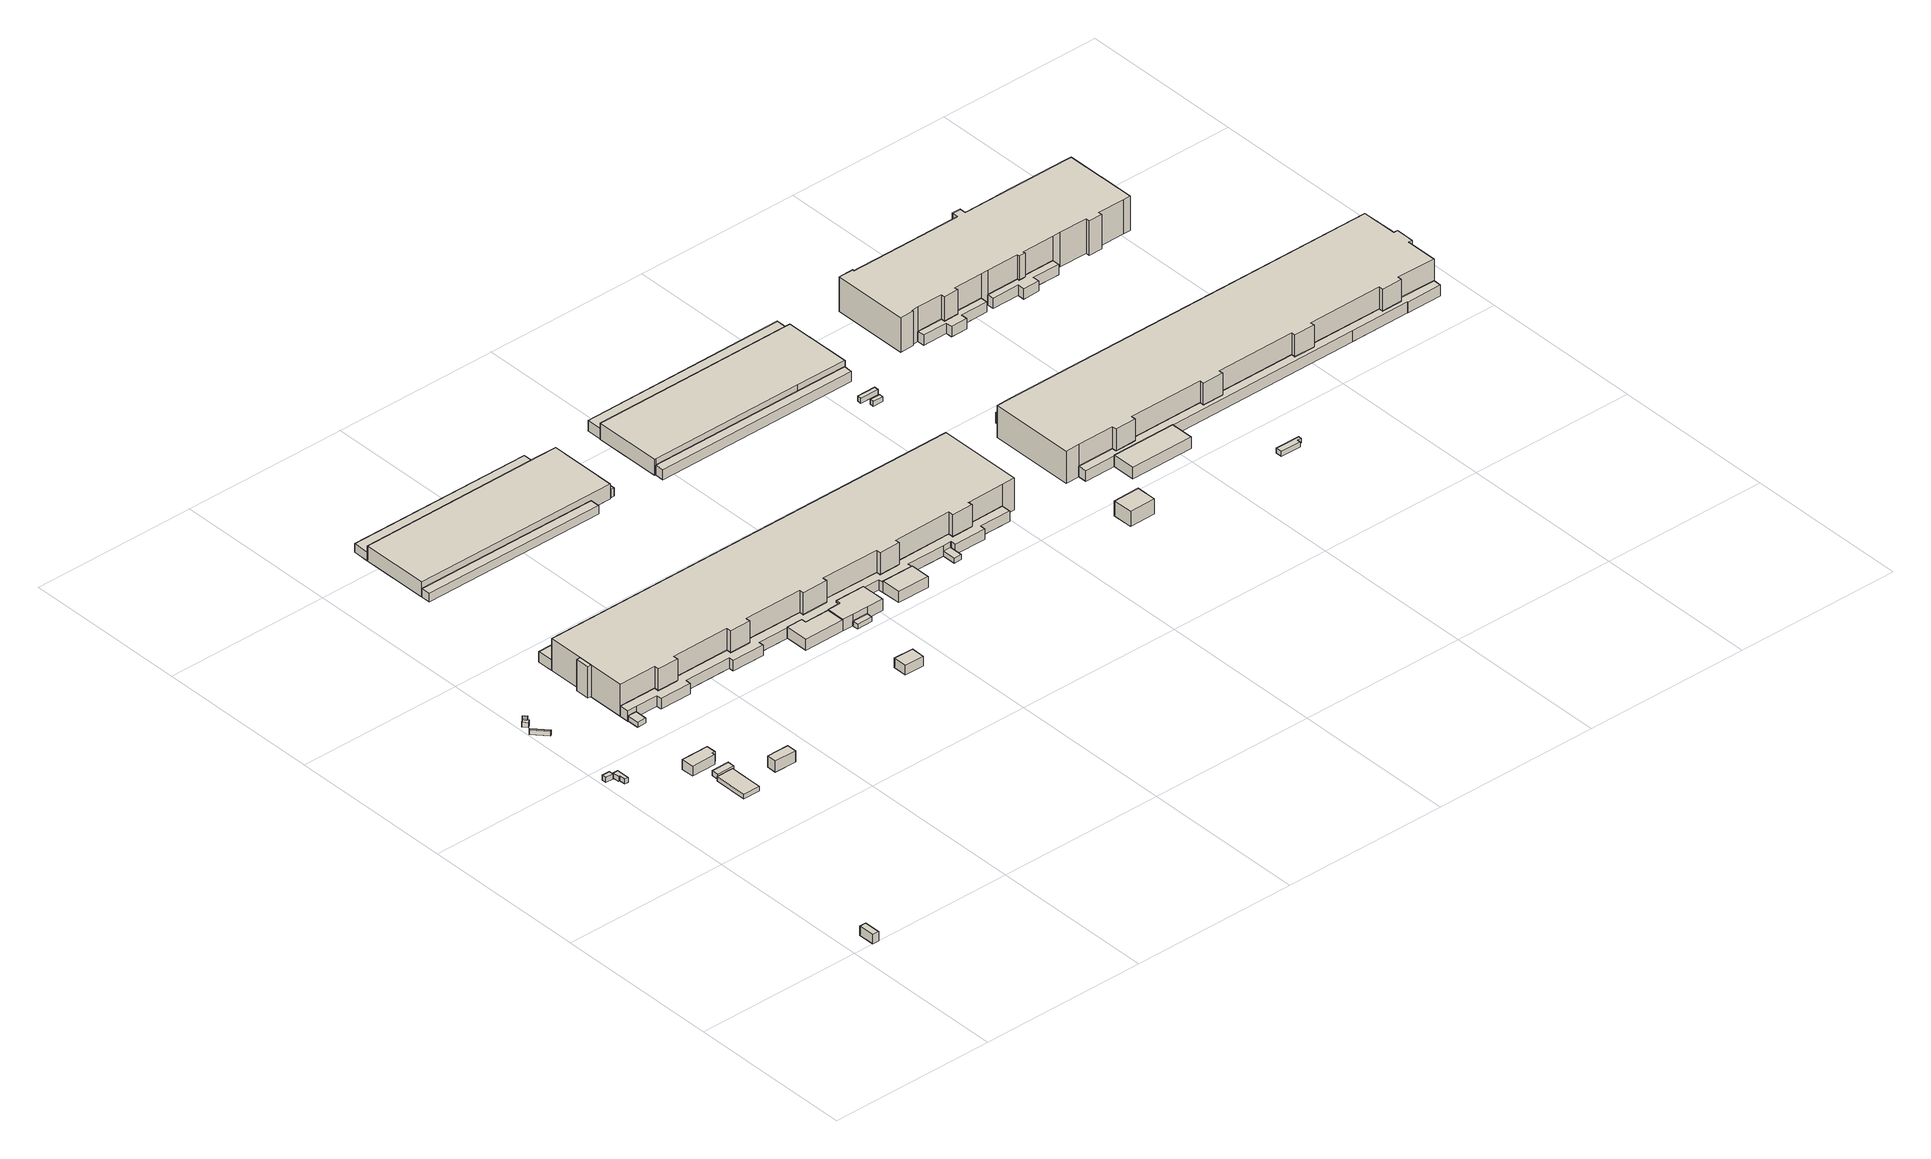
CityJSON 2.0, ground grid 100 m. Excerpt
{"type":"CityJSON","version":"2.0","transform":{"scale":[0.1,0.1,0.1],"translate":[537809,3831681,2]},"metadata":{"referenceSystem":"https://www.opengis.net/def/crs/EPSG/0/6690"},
"CityObjects":{
"building1":{"type":"Building","attributes":{"class":"3003","measuredHeight":5.8,"BuildingDetailAttribute.specifiedBuildingCoverageRate":0.6,"BuildingDetailAttribute.surveyYear":2017,"BuildingTsunamiRiskAttribute.description":"1","BuildingTsunamiRiskAttribute.rank":"2","BuildingTsunamiRiskAttribute.depth":1.16,"BuildingHighTideRiskAttribute.description":"1","BuildingHighTideRiskAttribute.rank":"3","BuildingHighTideRiskAttribute.depth":3.77,"BuildingIDAttribute.prefecture":"27","BuildingIDAttribute.city":"27125"},"geometry":[{"type":"Solid","lod":"1","boundaries":[[[[0,1,2,3]],[[2,4,5,3]],[[1,6,4,2]],[[0,7,6,1]],[[3,5,7,0]],[[4,6,7,5]]]]}]},
"building2":{"type":"Building","attributes":{"class":"3001","BuildingDetailAttribute.specifiedBuildingCoverageRate":0.6,"BuildingDetailAttribute.surveyYear":2017,"BuildingTsunamiRiskAttribute.description":"1","BuildingTsunamiRiskAttribute.rank":"1","BuildingTsunamiRiskAttribute.depth":0.33,"BuildingHighTideRiskAttribute.description":"1","BuildingHighTideRiskAttribute.rank":"2","BuildingHighTideRiskAttribute.depth":3,"BuildingIDAttribute.prefecture":"27","BuildingIDAttribute.city":"27125"},"geometry":[{"type":"Solid","lod":"1","boundaries":[[[[8,9,10,11]],[[10,12,13,11]],[[9,14,12,10]],[[8,15,14,9]],[[11,13,15,8]],[[12,14,15,13]]]]}]},
"building3":{"type":"Building","attributes":{"計測周辺長":22.09,"1/2500図郭":83,"区名":"住之江区","町丁目名称":"南港中８丁目","街区番号":7,"class":"3001","usage":"431","storeysAboveGround":1,"BuildingDetailAttribute.buildingRoofEdgeArea":21.8,"BuildingDetailAttribute.buildingStructureType":"610","BuildingDetailAttribute.buildingStructureOrgType":"2","BuildingDetailAttribute.detailedUsage":"1720","BuildingDetailAttribute.specifiedBuildingCoverageRate":0.6,"BuildingDetailAttribute.surveyYear":2017,"BuildingTsunamiRiskAttribute.description":"1","BuildingTsunamiRiskAttribute.rank":"1","BuildingTsunamiRiskAttribute.depth":0.33,"BuildingHighTideRiskAttribute.description":"1","BuildingHighTideRiskAttribute.rank":"2","BuildingHighTideRiskAttribute.depth":3,"BuildingIDAttribute.prefecture":"27","BuildingIDAttribute.city":"27125"},"geometry":[{"type":"Solid","lod":"1","boundaries":[[[[16,17,18,19,20,21]],[[20,22,23,21]],[[19,24,22,20]],[[18,25,24,19]],[[17,26,25,18]],[[16,27,26,17]],[[21,23,27,16]],[[22,24,25,26,27,23]]]]}]},
"building4":{"type":"Building","attributes":{"class":"3001","BuildingDetailAttribute.specifiedBuildingCoverageRate":0.6,"BuildingDetailAttribute.surveyYear":2017,"BuildingTsunamiRiskAttribute.description":"1","BuildingTsunamiRiskAttribute.rank":"1","BuildingTsunamiRiskAttribute.depth":0.33,"BuildingHighTideRiskAttribute.description":"1","BuildingHighTideRiskAttribute.rank":"3","BuildingHighTideRiskAttribute.depth":3.04,"BuildingIDAttribute.prefecture":"27","BuildingIDAttribute.city":"27125"},"geometry":[{"type":"Solid","lod":"1","boundaries":[[[[28,29,30,31]],[[30,32,33,31]],[[29,34,32,30]],[[28,35,34,29]],[[31,33,35,28]],[[32,34,35,33]]]]}]},
"building5":{"type":"Building","attributes":{"class":"3001","BuildingDetailAttribute.specifiedBuildingCoverageRate":0.6,"BuildingDetailAttribute.surveyYear":2017,"BuildingTsunamiRiskAttribute.description":"1","BuildingTsunamiRiskAttribute.rank":"1","BuildingTsunamiRiskAttribute.depth":0.29,"BuildingHighTideRiskAttribute.description":"1","BuildingHighTideRiskAttribute.rank":"2","BuildingHighTideRiskAttribute.depth":3,"BuildingIDAttribute.prefecture":"27","BuildingIDAttribute.city":"27125"},"geometry":[{"type":"Solid","lod":"1","boundaries":[[[[36,37,38,39]],[[38,40,41,39]],[[37,42,40,38]],[[36,43,42,37]],[[39,41,43,36]],[[40,42,43,41]]]]}]},
"building6":{"type":"Building","attributes":{"class":"3003","BuildingDetailAttribute.specifiedBuildingCoverageRate":0.6,"BuildingDetailAttribute.surveyYear":2017,"BuildingTsunamiRiskAttribute.description":"1","BuildingTsunamiRiskAttribute.rank":"1","BuildingTsunamiRiskAttribute.depth":0.38,"BuildingHighTideRiskAttribute.description":"1","BuildingHighTideRiskAttribute.rank":"3","BuildingHighTideRiskAttribute.depth":3.08,"BuildingIDAttribute.prefecture":"27","BuildingIDAttribute.city":"27125"},"geometry":[{"type":"Solid","lod":"1","boundaries":[[[[44,45,46,47]],[[46,48,49,47]],[[45,50,48,46]],[[44,51,50,45]],[[47,49,51,44]],[[48,50,51,49]]]]}]},
"building7":{"type":"Building","attributes":{"class":"3001","BuildingDetailAttribute.specifiedBuildingCoverageRate":0.6,"BuildingDetailAttribute.surveyYear":2017,"BuildingHighTideRiskAttribute.description":"1","BuildingHighTideRiskAttribute.rank":"2","BuildingHighTideRiskAttribute.depth":2.25,"BuildingIDAttribute.prefecture":"27","BuildingIDAttribute.city":"27125"},"geometry":[{"type":"Solid","lod":"1","boundaries":[[[[52,53,54,55]],[[54,56,57,55]],[[53,58,56,54]],[[52,59,58,53]],[[55,57,59,52]],[[56,58,59,57]]]]}]},
"building8":{"type":"Building","attributes":{"計測周辺長":48.7,"1/2500図郭":83,"区名":"住之江区","町丁目名称":"南港中７丁目","街区番号":4,"class":"3001","usage":"431","measuredHeight":6.1,"storeysAboveGround":2,"BuildingDetailAttribute.buildingRoofEdgeArea":125.22,"BuildingDetailAttribute.buildingStructureType":"610","BuildingDetailAttribute.buildingStructureOrgType":"2","BuildingDetailAttribute.detailedUsage":"1720","BuildingDetailAttribute.specifiedBuildingCoverageRate":0.6,"BuildingDetailAttribute.surveyYear":2017,"BuildingTsunamiRiskAttribute.description":"1","BuildingTsunamiRiskAttribute.rank":"1","BuildingTsunamiRiskAttribute.depth":0.11,"BuildingHighTideRiskAttribute.description":"1","BuildingHighTideRiskAttribute.rank":"2","BuildingHighTideRiskAttribute.depth":2.77,"BuildingIDAttribute.prefecture":"27","BuildingIDAttribute.city":"27125"},"geometry":[{"type":"Solid","lod":"1","boundaries":[[[[60,61,62,63,64,65]],[[64,66,67,65]],[[63,68,66,64]],[[62,69,68,63]],[[61,70,69,62]],[[60,71,70,61]],[[65,67,71,60]],[[66,68,69,70,71,67]]]]}]},
"building9":{"type":"Building","attributes":{"class":"3001","BuildingDetailAttribute.specifiedBuildingCoverageRate":0.6,"BuildingDetailAttribute.surveyYear":2017,"BuildingHighTideRiskAttribute.description":"1","BuildingHighTideRiskAttribute.rank":"2","BuildingHighTideRiskAttribute.depth":2.52,"BuildingIDAttribute.prefecture":"27","BuildingIDAttribute.city":"27125"},"geometry":[{"type":"Solid","lod":"1","boundaries":[[[[72,73,74,75]],[[74,76,77,75]],[[73,78,76,74]],[[72,79,78,73]],[[75,77,79,72]],[[76,78,79,77]]]]}]},
"building10":{"type":"Building","attributes":{"class":"3001","BuildingDetailAttribute.specifiedBuildingCoverageRate":0.6,"BuildingDetailAttribute.surveyYear":2017,"BuildingHighTideRiskAttribute.description":"1","BuildingHighTideRiskAttribute.rank":"2","BuildingHighTideRiskAttribute.depth":2.47,"BuildingIDAttribute.prefecture":"27","BuildingIDAttribute.city":"27125"},"geometry":[{"type":"Solid","lod":"1","boundaries":[[[[80,81,82,83]],[[82,84,85,83]],[[81,86,84,82]],[[80,87,86,81]],[[83,85,87,80]],[[84,86,87,85]]]]}]},
"building11":{"type":"Building","attributes":{"計測周辺長":21.79,"1/2500図郭":83,"区名":"住之江区","町丁目名称":"南港中７丁目","街区番号":4,"class":"3003","usage":"431","measuredHeight":19.3,"storeysAboveGround":1,"BuildingDetailAttribute.buildingRoofEdgeArea":20.19,"BuildingDetailAttribute.buildingStructureType":"610","BuildingDetailAttribute.buildingStructureOrgType":"2","BuildingDetailAttribute.detailedUsage":"1720","BuildingDetailAttribute.specifiedBuildingCoverageRate":0.6,"BuildingDetailAttribute.surveyYear":2017,"BuildingHighTideRiskAttribute.description":"1","BuildingHighTideRiskAttribute.rank":"2","BuildingHighTideRiskAttribute.depth":2.36,"BuildingIDAttribute.prefecture":"27","BuildingIDAttribute.city":"27125"},"geometry":[{"type":"Solid","lod":"1","boundaries":[[[[88,89,90,91]],[[90,92,93,91]],[[89,94,92,90]],[[88,95,94,89]],[[91,93,95,88]],[[92,94,95,93]]]]}]},
"building12":{"type":"Building","attributes":{"class":"3001","measuredHeight":7,"BuildingDetailAttribute.specifiedBuildingCoverageRate":0.6,"BuildingDetailAttribute.surveyYear":2017,"BuildingHighTideRiskAttribute.description":"1","BuildingHighTideRiskAttribute.rank":"2","BuildingHighTideRiskAttribute.depth":2.3,"BuildingIDAttribute.prefecture":"27","BuildingIDAttribute.city":"27125"},"geometry":[{"type":"Solid","lod":"1","boundaries":[[[[96,97,98,99]],[[98,100,101,99]],[[97,102,100,98]],[[96,103,102,97]],[[99,101,103,96]],[[100,102,103,101]]]]}]},
"building13":{"type":"Building","attributes":{"class":"3002","BuildingDetailAttribute.specifiedBuildingCoverageRate":0.6,"BuildingDetailAttribute.surveyYear":2017,"BuildingHighTideRiskAttribute.description":"1","BuildingHighTideRiskAttribute.rank":"2","BuildingHighTideRiskAttribute.depth":2.61,"BuildingIDAttribute.prefecture":"27","BuildingIDAttribute.city":"27125"},"geometry":[{"type":"Solid","lod":"1","boundaries":[[[[104,105,106]],[[105,107,108,106]],[[104,109,107,105]],[[106,108,109,104]],[[107,109,108]]]]}]},
"building14":{"type":"Building","attributes":{"計測周辺長":235.76,"1/2500図郭":83,"区名":"住之江区","町丁目名称":"南港中６丁目","街区番号":7,"class":"3003","usage":"431","measuredHeight":5.2,"storeysAboveGround":2,"BuildingDetailAttribute.buildingRoofEdgeArea":631.41,"BuildingDetailAttribute.buildingStructureType":"610","BuildingDetailAttribute.buildingStructureOrgType":"2","BuildingDetailAttribute.detailedUsage":"1720","BuildingDetailAttribute.specifiedBuildingCoverageRate":0.6,"BuildingDetailAttribute.surveyYear":2017,"BuildingHighTideRiskAttribute.description":"1","BuildingHighTideRiskAttribute.rank":"2","BuildingHighTideRiskAttribute.depth":2.13,"BuildingIDAttribute.prefecture":"27","BuildingIDAttribute.city":"27125"},"geometry":[{"type":"Solid","lod":"1","boundaries":[[[[110,111,112,113]],[[112,114,115,113]],[[111,116,114,112]],[[110,117,116,111]],[[113,115,117,110]],[[114,116,117,115]]]]}]},
"building15":{"type":"Building","attributes":{"計測周辺長":655.26,"1/2500図郭":83,"区名":"住之江区","町丁目名称":"南港中７丁目","街区番号":4,"class":"3003","usage":"431","storeysAboveGround":3,"BuildingDetailAttribute.buildingRoofEdgeArea":13703.85,"BuildingDetailAttribute.buildingStructureType":"603","BuildingDetailAttribute.buildingStructureOrgType":"3","BuildingDetailAttribute.detailedUsage":"1720","BuildingDetailAttribute.specifiedBuildingCoverageRate":0.6,"BuildingDetailAttribute.surveyYear":2017,"BuildingHighTideRiskAttribute.description":"1","BuildingHighTideRiskAttribute.rank":"2","BuildingHighTideRiskAttribute.depth":2.58,"BuildingIDAttribute.prefecture":"27","BuildingIDAttribute.city":"27125"},"geometry":[{"type":"Solid","lod":"1","boundaries":[[[[118,119,120]],[[119,121,122,120]],[[118,123,121,119]],[[120,122,123,118]],[[121,123,122]]]]}]},
"building16":{"type":"Building","attributes":{"計測周辺長":225.58,"1/2500図郭":83,"区名":"住之江区","町丁目名称":"南港中６丁目","街区番号":7,"class":"3003","usage":"431","measuredHeight":9.3,"storeysAboveGround":3,"BuildingDetailAttribute.buildingRoofEdgeArea":4.22,"BuildingDetailAttribute.buildingStructureType":"610","BuildingDetailAttribute.buildingStructureOrgType":"2","BuildingDetailAttribute.detailedUsage":"1720","BuildingDetailAttribute.specifiedBuildingCoverageRate":0.6,"BuildingDetailAttribute.surveyYear":2017,"BuildingHighTideRiskAttribute.description":"1","BuildingHighTideRiskAttribute.rank":"2","BuildingHighTideRiskAttribute.depth":1.86,"BuildingIDAttribute.prefecture":"27","BuildingIDAttribute.city":"27125"},"geometry":[{"type":"Solid","lod":"1","boundaries":[[[[124,125,126]],[[125,127,128,126]],[[124,129,127,125]],[[126,128,129,124]],[[127,129,128]]]]}]},
"building17":{"type":"Building","attributes":{"計測周辺長":332.09,"1/2500図郭":83,"区名":"住之江区","町丁目名称":"南港中６丁目","街区番号":7,"class":"3001","usage":"431","measuredHeight":9.3,"storeysAboveGround":3,"BuildingDetailAttribute.buildingRoofEdgeArea":5110.59,"BuildingDetailAttribute.buildingStructureType":"610","BuildingDetailAttribute.buildingStructureOrgType":"2","BuildingDetailAttribute.detailedUsage":"1720","BuildingDetailAttribute.specifiedBuildingCoverageRate":0.6,"BuildingDetailAttribute.surveyYear":2017,"BuildingHighTideRiskAttribute.description":"1","BuildingHighTideRiskAttribute.rank":"2","BuildingHighTideRiskAttribute.depth":1.85,"BuildingIDAttribute.prefecture":"27","BuildingIDAttribute.city":"27125"},"geometry":[{"type":"Solid","lod":"1","boundaries":[[[[124,126,130,131,113,125]],[[113,132,127,125]],[[131,133,132,113]],[[130,134,133,131]],[[126,128,134,130]],[[124,129,128,126]],[[125,127,129,124]],[[132,133,134,128,129,127]]]]}]},
"building18":{"type":"Building","attributes":{"計測周辺長":244.43,"1/2500図郭":83,"区名":"住之江区","町丁目名称":"南港中６丁目","街区番号":7,"class":"3003","usage":"431","measuredHeight":5.3,"storeysAboveGround":2,"BuildingDetailAttribute.buildingRoofEdgeArea":1079.9,"BuildingDetailAttribute.buildingStructureType":"610","BuildingDetailAttribute.buildingStructureOrgType":"2","BuildingDetailAttribute.detailedUsage":"1720","BuildingDetailAttribute.specifiedBuildingCoverageRate":0.6,"BuildingDetailAttribute.surveyYear":2017,"BuildingHighTideRiskAttribute.description":"1","BuildingHighTideRiskAttribute.rank":"2","BuildingHighTideRiskAttribute.depth":2.12,"BuildingIDAttribute.prefecture":"27","BuildingIDAttribute.city":"27125"},"geometry":[{"type":"Solid","lod":"1","boundaries":[[[[125,135,136,126]],[[136,137,138,126]],[[135,139,137,136]],[[125,140,139,135]],[[126,138,140,125]],[[137,139,140,138]]]]}]},
"building19":{"type":"Building","attributes":{"計測周辺長":77.28,"1/2500図郭":83,"区名":"住之江区","町丁目名称":"南港中７丁目","街区番号":4,"class":"3003","usage":"431","measuredHeight":6.9,"storeysAboveGround":1,"BuildingDetailAttribute.buildingRoofEdgeArea":302.95,"BuildingDetailAttribute.buildingStructureType":"610","BuildingDetailAttribute.buildingStructureOrgType":"2","BuildingDetailAttribute.detailedUsage":"1720","BuildingDetailAttribute.specifiedBuildingCoverageRate":0.6,"BuildingDetailAttribute.surveyYear":2017,"BuildingHighTideRiskAttribute.description":"1","BuildingHighTideRiskAttribute.rank":"2","BuildingHighTideRiskAttribute.depth":2.59,"BuildingIDAttribute.prefecture":"27","BuildingIDAttribute.city":"27125"},"geometry":[{"type":"Solid","lod":"1","boundaries":[[[[141,142,143,144,145,146,147]],[[146,148,149,147]],[[145,150,148,146]],[[144,151,150,145]],[[143,152,151,144]],[[142,153,152,143]],[[141,154,153,142]],[[147,149,154,141]],[[148,150,151,152,153,154,149]]]]}]},
"building20":{"type":"Building","attributes":{"class":"3001","measuredHeight":5.9,"BuildingDetailAttribute.specifiedBuildingCoverageRate":0.6,"BuildingDetailAttribute.surveyYear":2017,"BuildingHighTideRiskAttribute.description":"1","BuildingHighTideRiskAttribute.rank":"2","BuildingHighTideRiskAttribute.depth":2.58,"BuildingIDAttribute.prefecture":"27","BuildingIDAttribute.city":"27125"},"geometry":[{"type":"Solid","lod":"1","boundaries":[[[[155,156,157,158]],[[157,159,160,158]],[[156,161,159,157]],[[155,162,161,156]],[[158,160,162,155]],[[159,161,162,160]]]]}]},
"building21":{"type":"Building","attributes":{"計測周辺長":577.5,"1/2500図郭":83,"区名":"住之江区","町丁目名称":"南港中７丁目","街区番号":4,"class":"3003","usage":"431","measuredHeight":6.4,"storeysAboveGround":1,"BuildingDetailAttribute.buildingRoofEdgeArea":1547.45,"BuildingDetailAttribute.buildingStructureType":"610","BuildingDetailAttribute.buildingStructureOrgType":"2","BuildingDetailAttribute.detailedUsage":"1720","BuildingDetailAttribute.specifiedBuildingCoverageRate":0.6,"BuildingDetailAttribute.surveyYear":2017,"BuildingHighTideRiskAttribute.description":"1","BuildingHighTideRiskAttribute.rank":"2","BuildingHighTideRiskAttribute.depth":2.71,"BuildingIDAttribute.prefecture":"27","BuildingIDAttribute.city":"27125"},"geometry":[{"type":"Solid","lod":"1","boundaries":[[[[163,164,165,166,167,168,169,170,171,172,173,174,175,176,177,178,179,180,181,182,183,184,185,186,187,188,189,190,191,192,193,194,195,196,197,198,199,200,201,202,203,204,205,206,207,208,209,210,211,212,213,214]],[[213,215,216,214]],[[212,217,215,213]],[[211,218,217,212]],[[210,219,218,211]],[[209,220,219,210]],[[208,221,220,209]],[[207,222,221,208]],[[206,223,222,207]],[[205,224,223,206]],[[204,225,224,205]],[[203,226,225,204]],[[202,227,226,203]],[[201,228,227,202]],[[200,229,228,201]],[[199,230,229,200]],[[198,231,230,199]],[[197,232,231,198]],[[196,233,232,197]],[[195,234,233,196]],[[194,235,234,195]],[[193,236,235,194]],[[192,237,236,193]],[[191,238,237,192]],[[190,239,238,191]],[[189,240,239,190]],[[188,241,240,189]],[[187,242,241,188]],[[186,243,242,187]],[[185,244,243,186]],[[184,245,244,185]],[[183,246,245,184]],[[182,247,246,183]],[[181,248,247,182]],[[180,249,248,181]],[[179,250,249,180]],[[178,251,250,179]],[[177,252,251,178]],[[176,253,252,177]],[[175,254,253,176]],[[174,255,254,175]],[[173,256,255,174]],[[172,257,256,173]],[[171,258,257,172]],[[170,259,258,171]],[[169,260,259,170]],[[168,261,260,169]],[[167,262,261,168]],[[166,263,262,167]],[[165,264,263,166]],[[164,265,264,165]],[[163,266,265,164]],[[214,216,266,163]],[[215,217,218,219,220,221,222,223,224,225,226,227,228,229,230,231,232,233,234,235,236,237,238,239,240,241,242,243,244,245,246,247,248,249,250,251,252,253,254,255,256,257,258,259,260,261,262,263,264,265,266,216]]]]}]},
"building22":{"type":"Building","attributes":{"class":"3001","BuildingDetailAttribute.specifiedBuildingCoverageRate":0.6,"BuildingDetailAttribute.surveyYear":2017,"BuildingHighTideRiskAttribute.description":"1","BuildingHighTideRiskAttribute.rank":"2","BuildingHighTideRiskAttribute.depth":2.62,"BuildingIDAttribute.prefecture":"27","BuildingIDAttribute.city":"27125"},"geometry":[{"type":"Solid","lod":"1","boundaries":[[[[267,268,269,270]],[[269,271,272,270]],[[268,273,271,269]],[[267,274,273,268]],[[270,272,274,267]],[[271,273,274,272]]]]}]},
"building23":{"type":"Building","attributes":{"計測周辺長":655.26,"1/2500図郭":83,"区名":"住之江区","町丁目名称":"南港中７丁目","街区番号":4,"class":"3002","usage":"431","measuredHeight":19.8,"storeysAboveGround":3,"BuildingDetailAttribute.buildingRoofEdgeArea":13703.85,"BuildingDetailAttribute.buildingStructureType":"603","BuildingDetailAttribute.buildingStructureOrgType":"3","BuildingDetailAttribute.detailedUsage":"1720","BuildingDetailAttribute.specifiedBuildingCoverageRate":0.6,"BuildingDetailAttribute.surveyYear":2017,"BuildingHighTideRiskAttribute.description":"1","BuildingHighTideRiskAttribute.rank":"2","BuildingHighTideRiskAttribute.depth":2.62,"BuildingIDAttribute.prefecture":"27","BuildingIDAttribute.city":"27125"},"geometry":[{"type":"Solid","lod":"1","boundaries":[[[[275,276,176,175,174,277,173,172,171,170,169,168,167,166,165,164,163,278,214,213,211,210,209,208,207,206,205,279,280,281,282]],[[281,283,284,282]],[[280,285,283,281]],[[279,286,285,280]],[[205,287,286,279]],[[206,288,287,205]],[[207,289,288,206]],[[208,290,289,207]],[[209,291,290,208]],[[210,292,291,209]],[[211,293,292,210]],[[213,294,293,211]],[[214,295,294,213]],[[278,296,295,214]],[[163,297,296,278]],[[164,298,297,163]],[[165,299,298,164]],[[166,300,299,165]],[[167,301,300,166]],[[168,302,301,167]],[[169,303,302,168]],[[170,304,303,169]],[[171,305,304,170]],[[172,306,305,171]],[[173,307,306,172]],[[277,308,307,173]],[[174,309,308,277]],[[175,310,309,174]],[[176,311,310,175]],[[276,312,311,176]],[[275,313,312,276]],[[282,284,313,275]],[[283,285,286,287,288,289,290,291,292,293,294,295,296,297,298,299,300,301,302,303,304,305,306,307,308,309,310,311,312,313,284]]]]}]},
"building24":{"type":"Building","attributes":{"class":"3003","measuredHeight":7.2,"BuildingDetailAttribute.specifiedBuildingCoverageRate":0.6,"BuildingDetailAttribute.surveyYear":2017,"BuildingHighTideRiskAttribute.description":"1","BuildingHighTideRiskAttribute.rank":"2","BuildingHighTideRiskAttribute.depth":2.53,"BuildingIDAttribute.prefecture":"27","BuildingIDAttribute.city":"27125"},"geometry":[{"type":"Solid","lod":"1","boundaries":[[[[314,315,270,269,144,143,316,317]],[[316,318,319,317]],[[143,320,318,316]],[[144,321,320,143]],[[269,322,321,144]],[[270,323,322,269]],[[315,324,323,270]],[[314,325,324,315]],[[317,319,325,314]],[[318,320,321,322,323,324,325,319]]]]}]},
"building25":{"type":"Building","attributes":{"計測周辺長":543.14,"1/2500図郭":83,"区名":"住之江区","町丁目名称":"南港中７丁目","街区番号":4,"class":"3003","usage":"431","measuredHeight":6.5,"storeysAboveGround":1,"BuildingDetailAttribute.buildingRoofEdgeArea":2454.81,"BuildingDetailAttribute.buildingStructureType":"610","BuildingDetailAttribute.buildingStructureOrgType":"2","BuildingDetailAttribute.detailedUsage":"1720","BuildingDetailAttribute.specifiedBuildingCoverageRate":0.6,"BuildingDetailAttribute.surveyYear":2017,"BuildingHighTideRiskAttribute.description":"1","BuildingHighTideRiskAttribute.rank":"2","BuildingHighTideRiskAttribute.depth":2.62,"BuildingIDAttribute.prefecture":"27","BuildingIDAttribute.city":"27125"},"geometry":[{"type":"Solid","lod":"1","boundaries":[[[[326,327,282,281]],[[282,328,329,281]],[[327,330,328,282]],[[326,331,330,327]],[[281,329,331,326]],[[328,330,331,329]]]]}]},
"building26":{"type":"Building","attributes":{"class":"3003","measuredHeight":5,"BuildingDetailAttribute.specifiedBuildingCoverageRate":0.6,"BuildingDetailAttribute.surveyYear":2017,"BuildingHighTideRiskAttribute.description":"1","BuildingHighTideRiskAttribute.rank":"2","BuildingHighTideRiskAttribute.depth":1.82,"BuildingIDAttribute.prefecture":"27","BuildingIDAttribute.city":"27125"},"geometry":[{"type":"Solid","lod":"1","boundaries":[[[[332,333,334,335]],[[334,336,337,335]],[[333,338,336,334]],[[332,339,338,333]],[[335,337,339,332]],[[336,338,339,337]]]]}]},
"building27":{"type":"Building","attributes":{"class":"3003","measuredHeight":6.8,"BuildingDetailAttribute.specifiedBuildingCoverageRate":0.6,"BuildingDetailAttribute.surveyYear":2017,"BuildingHighTideRiskAttribute.description":"1","BuildingHighTideRiskAttribute.rank":"2","BuildingHighTideRiskAttribute.depth":2.54,"BuildingIDAttribute.prefecture":"27","BuildingIDAttribute.city":"27125"},"geometry":[{"type":"Solid","lod":"1","boundaries":[[[[340,341,342,343]],[[342,344,345,343]],[[341,346,344,342]],[[340,347,346,341]],[[343,345,347,340]],[[344,346,347,345]]]]}]},
"building28":{"type":"Building","attributes":{"class":"3001","BuildingDetailAttribute.specifiedBuildingCoverageRate":0.6,"BuildingDetailAttribute.surveyYear":2017,"BuildingHighTideRiskAttribute.description":"1","BuildingHighTideRiskAttribute.rank":"2","BuildingHighTideRiskAttribute.depth":2.54,"BuildingIDAttribute.prefecture":"27","BuildingIDAttribute.city":"27125"},"geometry":[{"type":"Solid","lod":"1","boundaries":[[[[348,349,350,351]],[[350,352,353,351]],[[349,354,352,350]],[[348,355,354,349]],[[351,353,355,348]],[[352,354,355,353]]]]}]},
"building29":{"type":"Building","attributes":{"計測周辺長":261.01,"1/2500図郭":83,"区名":"住之江区","町丁目名称":"南港中６丁目","街区番号":7,"class":"3003","usage":"431","measuredHeight":6.4,"storeysAboveGround":2,"BuildingDetailAttribute.buildingRoofEdgeArea":657.54,"BuildingDetailAttribute.buildingStructureType":"610","BuildingDetailAttribute.buildingStructureOrgType":"2","BuildingDetailAttribute.detailedUsage":"1720","BuildingDetailAttribute.specifiedBuildingCoverageRate":0.6,"BuildingDetailAttribute.surveyYear":2017,"BuildingHighTideRiskAttribute.description":"1","BuildingHighTideRiskAttribute.rank":"2","BuildingHighTideRiskAttribute.depth":2.25,"BuildingIDAttribute.prefecture":"27","BuildingIDAttribute.city":"27125"},"geometry":[{"type":"Solid","lod":"1","boundaries":[[[[356,357,358,359,360]],[[359,361,362,360]],[[358,363,361,359]],[[357,364,363,358]],[[356,365,364,357]],[[360,362,365,356]],[[361,363,364,365,362]]]]}]},
"building30":{"type":"Building","attributes":{"計測周辺長":334.76,"1/2500図郭":83,"区名":"住之江区","町丁目名称":"南港中６丁目","街区番号":7,"class":"3001","usage":"431","measuredHeight":10,"storeysAboveGround":3,"BuildingDetailAttribute.buildingRoofEdgeArea":5192.23,"BuildingDetailAttribute.buildingStructureType":"610","BuildingDetailAttribute.buildingStructureOrgType":"2","BuildingDetailAttribute.detailedUsage":"1720","BuildingDetailAttribute.specifiedBuildingCoverageRate":0.6,"BuildingDetailAttribute.surveyYear":2017,"BuildingHighTideRiskAttribute.description":"1","BuildingHighTideRiskAttribute.rank":"2","BuildingHighTideRiskAttribute.depth":2.45,"BuildingIDAttribute.prefecture":"27","BuildingIDAttribute.city":"27125"},"geometry":[{"type":"Solid","lod":"1","boundaries":[[[[366,367,368,357,356,360,369,370,371,372]],[[371,373,374,372]],[[370,375,373,371]],[[369,376,375,370]],[[360,377,376,369]],[[356,378,377,360]],[[357,379,378,356]],[[368,380,379,357]],[[367,381,380,368]],[[366,382,381,367]],[[372,374,382,366]],[[373,375,376,377,378,379,380,381,382,374]]]]}]},
"building31":{"type":"Building","attributes":{"計測周辺長":270.26,"1/2500図郭":83,"区名":"住之江区","町丁目名称":"南港中６丁目","街区番号":7,"class":"3003","usage":"431","measuredHeight":6.6,"storeysAboveGround":2,"BuildingDetailAttribute.buildingRoofEdgeArea":1164.41,"BuildingDetailAttribute.buildingStructureType":"610","BuildingDetailAttribute.buildingStructureOrgType":"2","BuildingDetailAttribute.detailedUsage":"1720","BuildingDetailAttribute.specifiedBuildingCoverageRate":0.6,"BuildingDetailAttribute.surveyYear":2017,"BuildingHighTideRiskAttribute.description":"1","BuildingHighTideRiskAttribute.rank":"2","BuildingHighTideRiskAttribute.depth":2.25,"BuildingIDAttribute.prefecture":"27","BuildingIDAttribute.city":"27125"},"geometry":[{"type":"Solid","lod":"1","boundaries":[[[[371,383,384,366,372]],[[366,385,386,372]],[[384,387,385,366]],[[383,388,387,384]],[[371,389,388,383]],[[372,386,389,371]],[[385,387,388,389,386]]]]}]},
"building32":{"type":"Building","attributes":{"計測周辺長":56,"1/2500図郭":83,"区名":"住之江区","町丁目名称":"南港中７丁目","街区番号":3,"class":"3001","usage":"431","measuredHeight":9.4,"storeysAboveGround":2,"BuildingDetailAttribute.buildingRoofEdgeArea":192,"BuildingDetailAttribute.buildingStructureType":"610","BuildingDetailAttribute.buildingStructureOrgType":"2","BuildingDetailAttribute.detailedUsage":"1720","BuildingDetailAttribute.specifiedBuildingCoverageRate":0.6,"BuildingDetailAttribute.surveyYear":2017,"BuildingHighTideRiskAttribute.description":"1","BuildingHighTideRiskAttribute.rank":"2","BuildingHighTideRiskAttribute.depth":2.44,"BuildingIDAttribute.prefecture":"27","BuildingIDAttribute.city":"27125"},"geometry":[{"type":"Solid","lod":"1","boundaries":[[[[390,391,392,393]],[[392,394,395,393]],[[391,396,394,392]],[[390,397,396,391]],[[393,395,397,390]],[[394,396,397,395]]]]}]},
"building33":{"type":"Building","attributes":{"class":"3001","BuildingDetailAttribute.specifiedBuildingCoverageRate":0.6,"BuildingDetailAttribute.surveyYear":2017,"BuildingHighTideRiskAttribute.description":"1","BuildingHighTideRiskAttribute.rank":"2","BuildingHighTideRiskAttribute.depth":2.55,"BuildingIDAttribute.prefecture":"27","BuildingIDAttribute.city":"27125"},"geometry":[{"type":"Solid","lod":"1","boundaries":[[[[398,399,400,401]],[[400,402,403,401]],[[399,404,402,400]],[[398,405,404,399]],[[401,403,405,398]],[[402,404,405,403]]]]}]},
"building34":{"type":"Building","attributes":{"class":"3001","BuildingDetailAttribute.specifiedBuildingCoverageRate":0.6,"BuildingDetailAttribute.surveyYear":2017,"BuildingHighTideRiskAttribute.description":"1","BuildingHighTideRiskAttribute.rank":"2","BuildingHighTideRiskAttribute.depth":2.55,"BuildingIDAttribute.prefecture":"27","BuildingIDAttribute.city":"27125"},"geometry":[{"type":"Solid","lod":"1","boundaries":[[[[406,407,408,409]],[[408,410,411,409]],[[407,412,410,408]],[[406,413,412,407]],[[409,411,413,406]],[[410,412,413,411]]]]}]},
"building35":{"type":"Building","attributes":{"計測周辺長":105.43,"1/2500図郭":83,"区名":"住之江区","町丁目名称":"南港中７丁目","街区番号":3,"class":"3001","usage":"431","measuredHeight":7.1,"storeysAboveGround":1,"BuildingDetailAttribute.buildingRoofEdgeArea":541.04,"BuildingDetailAttribute.buildingStructureType":"610","BuildingDetailAttribute.buildingStructureOrgType":"2","BuildingDetailAttribute.detailedUsage":"1720","BuildingDetailAttribute.specifiedBuildingCoverageRate":0.6,"BuildingDetailAttribute.surveyYear":2017,"BuildingHighTideRiskAttribute.description":"1","BuildingHighTideRiskAttribute.rank":"2","BuildingHighTideRiskAttribute.depth":2.38,"BuildingIDAttribute.prefecture":"27","BuildingIDAttribute.city":"27125"},"geometry":[{"type":"Solid","lod":"1","boundaries":[[[[414,415,416,417]],[[416,418,419,417]],[[415,420,418,416]],[[414,421,420,415]],[[417,419,421,414]],[[418,420,421,419]]]]}]},
"building36":{"type":"Building","attributes":{"計測周辺長":104.57,"1/2500図郭":83,"区名":"住之江区","町丁目名称":"南港中６丁目","街区番号":3,"class":"3003","usage":"431","measuredHeight":6.3,"storeysAboveGround":1,"BuildingDetailAttribute.buildingRoofEdgeArea":196.68,"BuildingDetailAttribute.buildingStructureType":"610","BuildingDetailAttribute.buildingStructureOrgType":"2","BuildingDetailAttribute.detailedUsage":"1720","BuildingDetailAttribute.specifiedBuildingCoverageRate":0.6,"BuildingDetailAttribute.surveyYear":2017,"BuildingHighTideRiskAttribute.description":"1","BuildingHighTideRiskAttribute.rank":"2","BuildingHighTideRiskAttribute.depth":2.83,"BuildingIDAttribute.prefecture":"27","BuildingIDAttribute.city":"27125"},"geometry":[{"type":"Solid","lod":"1","boundaries":[[[[422,423,424,425,426,427,428,429,430,431,432,433]],[[432,434,435,433]],[[431,436,434,432]],[[430,437,436,431]],[[429,438,437,430]],[[428,439,438,429]],[[427,440,439,428]],[[426,441,440,427]],[[425,442,441,426]],[[424,443,442,425]],[[423,444,443,424]],[[422,445,444,423]],[[433,435,445,422]],[[434,436,437,438,439,440,441,442,443,444,445,435]]]]}]},
"building37":{"type":"Building","attributes":{"class":"3001","BuildingDetailAttribute.specifiedBuildingCoverageRate":0.6,"BuildingDetailAttribute.surveyYear":2017,"BuildingHighTideRiskAttribute.description":"1","BuildingHighTideRiskAttribute.rank":"2","BuildingHighTideRiskAttribute.depth":2.55,"BuildingIDAttribute.prefecture":"27","BuildingIDAttribute.city":"27125"},"geometry":[{"type":"Solid","lod":"1","boundaries":[[[[446,447,448,449,450,451]],[[450,452,453,451]],[[449,454,452,450]],[[448,455,454,449]],[[447,456,455,448]],[[446,457,456,447]],[[451,453,457,446]],[[452,454,455,456,457,453]]]]}]},
"building38":{"type":"Building","attributes":{"計測周辺長":501.69,"1/2500図郭":83,"区名":"住之江区","町丁目名称":"南港中７丁目","街区番号":3,"class":"3002","usage":"431","measuredHeight":6.6,"storeysAboveGround":1,"BuildingDetailAttribute.buildingRoofEdgeArea":1114.15,"BuildingDetailAttribute.buildingStructureType":"610","BuildingDetailAttribute.buildingStructureOrgType":"2","BuildingDetailAttribute.detailedUsage":"1720","BuildingDetailAttribute.specifiedBuildingCoverageRate":0.6,"BuildingDetailAttribute.surveyYear":2017,"BuildingHighTideRiskAttribute.description":"1","BuildingHighTideRiskAttribute.rank":"2","BuildingHighTideRiskAttribute.depth":2.39,"BuildingIDAttribute.prefecture":"27","BuildingIDAttribute.city":"27125"},"geometry":[{"type":"Solid","lod":"1","boundaries":[[[[458,459,460,461,462,463,464,465,466,467,468,469,470,471,472,473,474,475,476,477,478,479,480,481]],[[480,482,483,481]],[[479,484,482,480]],[[478,485,484,479]],[[477,486,485,478]],[[476,487,486,477]],[[475,488,487,476]],[[474,489,488,475]],[[473,490,489,474]],[[472,491,490,473]],[[471,492,491,472]],[[470,493,492,471]],[[469,494,493,470]],[[468,495,494,469]],[[467,496,495,468]],[[466,497,496,467]],[[465,498,497,466]],[[464,499,498,465]],[[463,500,499,464]],[[462,501,500,463]],[[461,502,501,462]],[[460,503,502,461]],[[459,504,503,460]],[[458,505,504,459]],[[481,483,505,458]],[[482,484,485,486,487,488,489,490,491,492,493,494,495,496,497,498,499,500,501,502,503,504,505,483]]]]}]},
"building39":{"type":"Building","attributes":{"計測周辺長":616.81,"1/2500図郭":83,"区名":"住之江区","町丁目名称":"南港中７丁目","街区番号":3,"class":"3002","usage":"431","measuredHeight":19.9,"storeysAboveGround":3,"BuildingDetailAttribute.buildingRoofEdgeArea":12748.94,"BuildingDetailAttribute.buildingStructureType":"603","BuildingDetailAttribute.buildingStructureOrgType":"3","BuildingDetailAttribute.detailedUsage":"1720","BuildingDetailAttribute.specifiedBuildingCoverageRate":0.6,"BuildingDetailAttribute.surveyYear":2017,"BuildingHighTideRiskAttribute.description":"1","BuildingHighTideRiskAttribute.rank":"2","BuildingHighTideRiskAttribute.depth":2.37,"BuildingIDAttribute.prefecture":"27","BuildingIDAttribute.city":"27125"},"geometry":[{"type":"Solid","lod":"1","boundaries":[[[[506,507,508,509,474,473,472,471,470,469,468,467,466,465,464,463,462,461,460,459,458,481,510,511,512,513]],[[512,514,515,513]],[[511,516,514,512]],[[510,517,516,511]],[[481,518,517,510]],[[458,519,518,481]],[[459,520,519,458]],[[460,521,520,459]],[[461,522,521,460]],[[462,523,522,461]],[[463,524,523,462]],[[464,525,524,463]],[[465,526,525,464]],[[466,527,526,465]],[[467,528,527,466]],[[468,529,528,467]],[[469,530,529,468]],[[470,531,530,469]],[[471,532,531,470]],[[472,533,532,471]],[[473,534,533,472]],[[474,535,534,473]],[[509,536,535,474]],[[508,537,536,509]],[[507,538,537,508]],[[506,539,538,507]],[[513,515,539,506]],[[514,516,517,518,519,520,521,522,523,524,525,526,527,528,529,530,531,532,533,534,535,536,537,538,539,515]]]]}]},
"building40":{"type":"Building","attributes":{"計測周辺長":106,"1/2500図郭":83,"区名":"住之江区","町丁目名称":"南港中６丁目","街区番号":3,"class":"3003","usage":"431","measuredHeight":6.4,"storeysAboveGround":1,"BuildingDetailAttribute.buildingRoofEdgeArea":220.26,"BuildingDetailAttribute.buildingStructureType":"610","BuildingDetailAttribute.buildingStructureOrgType":"2","BuildingDetailAttribute.detailedUsage":"1720","BuildingDetailAttribute.specifiedBuildingCoverageRate":0.6,"BuildingDetailAttribute.surveyYear":2017,"BuildingHighTideRiskAttribute.description":"1","BuildingHighTideRiskAttribute.rank":"2","BuildingHighTideRiskAttribute.depth":2.86,"BuildingIDAttribute.prefecture":"27","BuildingIDAttribute.city":"27125"},"geometry":[{"type":"Solid","lod":"1","boundaries":[[[[540,541,542,543,544,545,546,547,548,549,550,551]],[[550,552,553,551]],[[549,554,552,550]],[[548,555,554,549]],[[547,556,555,548]],[[546,557,556,547]],[[545,558,557,546]],[[544,559,558,545]],[[543,560,559,544]],[[542,561,560,543]],[[541,562,561,542]],[[540,563,562,541]],[[551,553,563,540]],[[552,554,555,556,557,558,559,560,561,562,563,553]]]]}]},
"building41":{"type":"Building","attributes":{"計測周辺長":418.26,"1/2500図郭":83,"区名":"住之江区","町丁目名称":"南港中６丁目","街区番号":3,"class":"3002","usage":"431","measuredHeight":21.3,"storeysAboveGround":3,"BuildingDetailAttribute.buildingRoofEdgeArea":6850.25,"BuildingDetailAttribute.buildingStructureType":"603","BuildingDetailAttribute.buildingStructureOrgType":"3","BuildingDetailAttribute.detailedUsage":"1720","BuildingDetailAttribute.specifiedBuildingCoverageRate":0.6,"BuildingDetailAttribute.surveyYear":2017,"BuildingHighTideRiskAttribute.description":"1","BuildingHighTideRiskAttribute.rank":"2","BuildingHighTideRiskAttribute.depth":2.81,"BuildingIDAttribute.prefecture":"27","BuildingIDAttribute.city":"27125"},"geometry":[{"type":"Solid","lod":"1","boundaries":[[[[564,565,566,567,568,569,570,571,572,573,574,575,576,577,578,579,580,544,543,542,541,540,551,426,425,424,423,422,433,581,582,583,584,585,586,587,588]],[[587,589,590,588]],[[586,591,589,587]],[[585,592,591,586]],[[584,593,592,585]],[[583,594,593,584]],[[582,595,594,583]],[[581,596,595,582]],[[433,597,596,581]],[[422,598,597,433]],[[423,599,598,422]],[[424,600,599,423]],[[425,601,600,424]],[[426,602,601,425]],[[551,603,602,426]],[[540,604,603,551]],[[541,605,604,540]],[[542,606,605,541]],[[543,607,606,542]],[[544,608,607,543]],[[580,609,608,544]],[[579,610,609,580]],[[578,611,610,579]],[[577,612,611,578]],[[576,613,612,577]],[[575,614,613,576]],[[574,615,614,575]],[[573,616,615,574]],[[572,617,616,573]],[[571,618,617,572]],[[570,619,618,571]],[[569,620,619,570]],[[568,621,620,569]],[[567,622,621,568]],[[566,623,622,567]],[[565,624,623,566]],[[564,625,624,565]],[[588,590,625,564]],[[589,591,592,593,594,595,596,597,598,599,600,601,602,603,604,605,606,607,608,609,610,611,612,613,614,615,616,617,618,619,620,621,622,623,624,625,590]]]]}]},
"building42":{"type":"Building","attributes":{"計測周辺長":491.76,"1/2500図郭":83,"区名":"住之江区","町丁目名称":"南港中７丁目","街区番号":3,"class":"3003","usage":"431","measuredHeight":6.3,"storeysAboveGround":1,"BuildingDetailAttribute.buildingRoofEdgeArea":2301.18,"BuildingDetailAttribute.buildingStructureType":"610","BuildingDetailAttribute.buildingStructureOrgType":"2","BuildingDetailAttribute.detailedUsage":"1720","BuildingDetailAttribute.specifiedBuildingCoverageRate":0.6,"BuildingDetailAttribute.surveyYear":2017,"BuildingHighTideRiskAttribute.description":"1","BuildingHighTideRiskAttribute.rank":"2","BuildingHighTideRiskAttribute.depth":2.44,"BuildingIDAttribute.prefecture":"27","BuildingIDAttribute.city":"27125"},"geometry":[{"type":"Solid","lod":"1","boundaries":[[[[626,627,628,629]],[[628,630,631,629]],[[627,632,630,628]],[[626,633,632,627]],[[629,631,633,626]],[[630,632,633,631]]]]}]}
},
"vertices":[
[122,97,3],[161,97,3],[161,0,3],[123,0,3],[161,0,61],[123,0,61],[161,97,61],[122,97,61],
[19,1890,12],[19,1918,12],[68,1918,12],[67,1889,12],[68,1918,42],[67,1889,42],[19,1918,42],[19,1890,42],
[85,1821,9],[84,1857,9],[75,1857,9],[74,1899,9],[107,1899,9],[107,1821,9],[107,1899,39],[107,1821,39],[74,1899,39],[75,1857,39],[84,1857,39],[85,1821,39],
[3,2447,10],[11,2454,10],[83,2373,10],[75,2366,10],[83,2373,40],[75,2366,40],[11,2454,40],[3,2447,40],
[17,2518,11],[35,2533,11],[57,2507,11],[39,2492,11],[57,2507,41],[39,2492,41],[35,2533,41],[17,2518,41],
[41,2544,10],[54,2557,10],[74,2537,10],[61,2523,10],[74,2537,40],[61,2523,40],[54,2557,40],[41,2544,40],
[438,1327,16],[439,1528,16],[541,1528,16],[540,1326,16],[541,1528,46],[540,1326,46],[439,1528,46],[438,1327,46],
[380,1647,10],[379,1724,10],[545,1725,10],[546,1666,10],[529,1666,10],[529,1648,10],[529,1666,71],[529,1648,71],[546,1666,71],[545,1725,71],[379,1724,71],[380,1647,71],
[451,1580,16],[559,1581,16],[559,1539,16],[451,1538,16],[559,1539,46],[451,1538,46],[559,1581,46],[451,1580,46],
[496,2130,17],[442,2130,17],[442,2203,17],[497,2203,17],[442,2203,47],[497,2203,47],[442,2130,47],[496,2130,47],
[441,2476,18],[418,2476,18],[417,2561,18],[441,2561,18],[417,2561,211],[441,2561,211],[418,2476,211],[441,2476,211],
[704,1393,17],[705,1451,17],[838,1450,17],[837,1391,17],[838,1450,86],[837,1391,86],[705,1451,86],[704,1393,86],
[1279,2236,15],[1278,2235,15],[1151,2234,15],[1278,2235,45],[1151,2234,45],[1279,2236,45],
[1485,3663,18],[1485,3606,18],[363,3607,18],[362,3662,18],[363,3607,70],[362,3662,70],[1485,3606,70],[1485,3663,70],
[1633,2264,15],[1633,2263,15],[1278,2263,15],[1633,2263,45],[1278,2263,45],[1633,2264,45],
[1488,4073,18],[361,4069,18],[1488,4074,18],[361,4069,111],[1488,4074,111],[1488,4073,111],
[1613,4074,18],[1612,3664,18],[362,3662,111],[1612,3664,111],[1613,4074,111],
[362,4167,18],[1487,4168,18],[1487,4168,71],[1488,4074,71],[362,4167,71],[361,4069,71],
[1596,2206,15],[1596,2177,15],[1745,2177,15],[1745,2065,15],[1500,2065,15],[1499,2205,15],[1512,2205,15],[1499,2205,83],[1512,2205,83],[1500,2065,83],[1745,2065,83],[1745,2177,83],[1596,2177,83],[1596,2206,83],
[1734,1583,14],[1735,1666,14],[1853,1664,14],[1852,1582,14],[1853,1664,73],[1852,1582,73],[1735,1666,73],[1734,1583,73],
[1633,2263,13],[1633,2236,13],[1790,2238,13],[1790,2265,13],[2143,2263,13],[2143,2237,13],[2273,2239,13],[2273,2265,13],[2626,2270,13],[2626,2238,13],[2756,2240,13],[2756,2267,13],[2762,2267,13],[2981,2270,13],[2981,2214,13],[2789,2214,13],[2789,2182,13],[2592,2182,13],[2592,2213,13],[2586,2213,13],[2538,2212,13],[2307,2212,13],[2307,2181,13],[2110,2181,13],[2110,2208,13],[1825,2207,13],[1825,2178,13],[1745,2177,13],[1596,2177,13],[1596,2206,13],[1512,2205,13],[1499,2205,13],[1314,2205,13],[1314,2176,13],[1116,2176,13],[1116,2206,13],[829,2205,13],[829,2172,13],[634,2172,13],[634,2204,13],[497,2203,13],[442,2203,13],[442,2260,13],[669,2260,13],[669,2232,13],[797,2232,13],[797,2262,13],[1151,2263,13],[1151,2234,13],[1278,2235,13],[1279,2236,13],[1278,2263,13],[1279,2236,77],[1278,2263,77],[1278,2235,77],[1151,2234,77],[1151,2263,77],[797,2262,77],[797,2232,77],[669,2232,77],[669,2260,77],[442,2260,77],[442,2203,77],[497,2203,77],[634,2204,77],[634,2172,77],[829,2172,77],[829,2205,77],[1116,2206,77],[1116,2176,77],[1314,2176,77],[1314,2205,77],[1499,2205,77],[1512,2205,77],[1596,2206,77],[1596,2177,77],[1745,2177,77],[1825,2178,77],[1825,2207,77],[2110,2208,77],[2110,2181,77],[2307,2181,77],[2307,2212,77],[2538,2212,77],[2586,2213,77],[2592,2213,77],[2592,2182,77],[2789,2182,77],[2789,2214,77],[2981,2214,77],[2981,2270,77],[2762,2267,77],[2756,2267,77],[2756,2240,77],[2626,2238,77],[2626,2270,77],[2273,2265,77],[2273,2239,77],[2143,2237,77],[2143,2263,77],[1790,2265,77],[1790,2238,77],[1633,2236,77],[1633,2263,77],
[1906,2030,15],[1811,2030,15],[1811,2065,15],[1906,2065,15],[1811,2065,45],[1906,2065,45],[1811,2030,45],[1906,2030,45],
[3062,2784,13],[3063,2272,13],[2755,2267,13],[1633,2264,13],[441,2476,13],[441,2561,13],[441,2776,13],[2977,2783,13],[441,2776,210],[2977,2783,210],[441,2561,210],[441,2476,210],[442,2260,210],[669,2260,210],[669,2232,210],[797,2232,210],[797,2262,210],[1151,2263,210],[1151,2234,210],[1279,2236,210],[1278,2263,210],[1633,2264,210],[1633,2263,210],[1633,2236,210],[1790,2238,210],[1790,2265,210],[2143,2263,210],[2143,2237,210],[2273,2239,210],[2273,2265,210],[2626,2270,210],[2626,2238,210],[2756,2240,210],[2755,2267,210],[2756,2267,210],[2762,2267,210],[2981,2270,210],[3063,2272,210],[3062,2784,210],
[2007,2208,15],[2008,2065,15],[1825,2178,15],[1825,2207,15],[1825,2178,87],[1825,2207,87],[1745,2177,87],[1745,2065,87],[1811,2065,87],[1906,2065,87],[2008,2065,87],[2007,2208,87],
[440,2871,13],[2976,2879,13],[2977,2783,78],[441,2776,78],[2976,2879,78],[440,2871,78],
[1617,3666,22],[1616,4067,22],[1639,4067,22],[1640,3666,22],[1639,4067,72],[1640,3666,72],[1616,4067,72],[1617,3666,72],
[2307,2062,15],[2112,2062,15],[2110,2181,15],[2307,2181,15],[2110,2181,83],[2307,2181,83],[2112,2062,83],[2307,2062,83],
[2586,2213,16],[2586,2128,16],[2538,2128,16],[2538,2212,16],[2538,2128,46],[2538,2212,46],[2586,2128,46],[2586,2213,46],
[2856,3667,17],[3169,3667,17],[3167,3615,17],[1915,3612,17],[1917,3665,17],[1915,3612,80],[1917,3665,80],[3167,3615,80],[3169,3667,80],[2856,3667,80],
[3168,4080,17],[3170,4080,17],[3172,3667,17],[1910,3665,17],[1908,4075,17],[1910,4075,17],[2539,4077,17],[1910,4075,116],[2539,4077,116],[1908,4075,116],[1910,3665,116],[1917,3665,116],[2856,3667,116],[3169,3667,116],[3172,3667,116],[3170,4080,116],[3168,4080,116],
[1910,4167,17],[3169,4172,17],[3168,4080,83],[2539,4077,83],[3169,4172,83],[1910,4167,83],[1910,4075,83],
[3400,1780,16],[3399,1900,16],[3559,1902,16],[3560,1782,16],[3559,1902,109],[3560,1782,109],[3399,1900,109],[3400,1780,109],
[3113,3387,15],[3114,3413,15],[3176,3412,15],[3175,3386,15],[3176,3412,45],[3175,3386,45],[3114,3413,45],[3113,3387,45],
[3084,3448,15],[3084,3474,15],[3197,3474,15],[3197,3447,15],[3197,3474,45],[3197,3447,45],[3084,3474,45],[3084,3448,45],
[3675,2075,15],[3675,2214,15],[4062,2215,15],[4063,2075,15],[4062,2215,86],[4063,2075,86],[3675,2214,86],[3675,2075,86],
[3799,3654,12],[3800,3631,12],[3889,3633,12],[3889,3655,12],[4064,3656,12],[4064,3615,12],[3897,3613,12],[3897,3574,12],[3795,3573,12],[3794,3612,12],[3643,3611,12],[3643,3654,12],[3643,3611,75],[3643,3654,75],[3794,3612,75],[3795,3573,75],[3897,3574,75],[3897,3613,75],[4064,3615,75],[4064,3656,75],[3889,3655,75],[3889,3633,75],[3800,3631,75],[3799,3654,75],
[4354,1728,16],[4354,1767,16],[4502,1766,16],[4502,1747,16],[4478,1747,16],[4478,1727,16],[4478,1747,46],[4478,1727,46],[4502,1747,46],[4502,1766,46],[4354,1767,46],[4354,1728,46],
[3708,2267,15],[3710,2241,15],[3839,2242,15],[3838,2268,15],[4292,2270,15],[4292,2244,15],[4420,2245,15],[4420,2271,15],[4901,2272,15],[4902,2248,15],[5030,2247,15],[5030,2273,15],[5483,2274,15],[5484,2249,15],[5609,2250,15],[5611,2275,15],[5845,2272,15],[5844,2223,15],[5625,2222,15],[5625,2223,15],[5259,2222,15],[5259,2221,15],[3486,2213,15],[3486,2266,15],[3486,2213,81],[3486,2266,81],[5259,2221,81],[5259,2222,81],[5625,2223,81],[5625,2222,81],[5844,2223,81],[5845,2272,81],[5611,2275,81],[5609,2250,81],[5484,2249,81],[5483,2274,81],[5030,2273,81],[5030,2247,81],[4902,2248,81],[4901,2272,81],[4420,2271,81],[4420,2245,81],[4292,2244,81],[4292,2270,81],[3838,2268,81],[3839,2242,81],[3710,2241,81],[3708,2267,81],
[5844,2574,15],[5869,2574,15],[5868,2462,15],[5845,2462,15],[3400,2265,15],[3400,2782,15],[3485,2783,15],[5842,2789,15],[3485,2783,214],[5842,2789,214],[3400,2782,214],[3400,2265,214],[3486,2266,214],[3708,2267,214],[3710,2241,214],[3839,2242,214],[3838,2268,214],[4292,2270,214],[4292,2244,214],[4420,2245,214],[4420,2271,214],[4901,2272,214],[4902,2248,214],[5030,2247,214],[5030,2273,214],[5483,2274,214],[5484,2249,214],[5609,2250,214],[5611,2275,214],[5845,2272,214],[5845,2462,214],[5868,2462,214],[5869,2574,214],[5844,2574,214],
[4305,3657,12],[4305,3644,12],[4345,3645,12],[4345,3658,12],[4541,3658,12],[4541,3614,12],[4374,3615,12],[4375,3575,12],[4274,3574,12],[4274,3616,12],[4108,3614,12],[4108,3656,12],[4108,3614,76],[4108,3656,76],[4274,3616,76],[4274,3574,76],[4375,3575,76],[4374,3615,76],[4541,3614,76],[4541,3658,76],[4345,3658,76],[4345,3645,76],[4305,3644,76],[4305,3657,76],
[4060,4096,12],[4104,4096,12],[4295,4097,12],[4296,4135,12],[4348,4134,12],[4348,4098,12],[4539,4099,12],[4585,4099,12],[5005,4100,12],[5051,4100,12],[5055,3659,12],[5007,3659,12],[4846,3658,12],[4847,3636,12],[4763,3636,12],[4762,3659,12],[4588,3659,12],[3603,3653,12],[3604,3644,12],[3518,3643,12],[3518,4105,12],[3609,4105,12],[3609,4095,12],[3640,4095,12],[3757,4095,12],[3640,4095,224],[3757,4095,224],[3609,4095,224],[3609,4105,224],[3518,4105,224],[3518,3643,224],[3604,3644,224],[3603,3653,224],[3643,3654,224],[3799,3654,224],[3800,3631,224],[3889,3633,224],[3889,3655,224],[4064,3656,224],[4108,3656,224],[4305,3657,224],[4305,3644,224],[4345,3645,224],[4345,3658,224],[4541,3658,224],[4588,3659,224],[4762,3659,224],[4763,3636,224],[4847,3636,224],[4846,3658,224],[5007,3659,224],[5055,3659,224],[5051,4100,224],[5005,4100,224],[4585,4099,224],[4539,4099,224],[4348,4098,224],[4348,4134,224],[4296,4135,224],[4295,4097,224],[4104,4096,224],[4060,4096,224],
[3485,2783,16],[3476,2878,16],[5840,2889,16],[5842,2789,16],[5840,2889,80],[5842,2789,80],[3476,2878,80],[3485,2783,80]
]}
